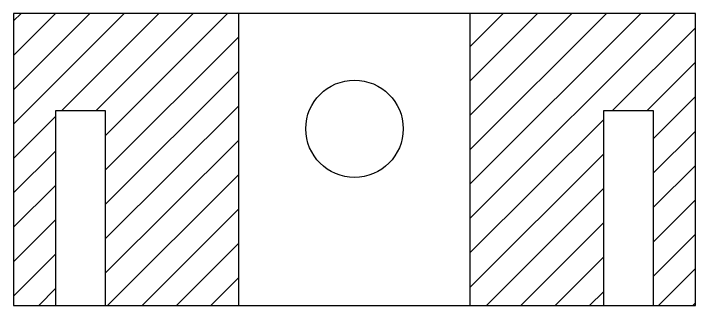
# Model space of a CAD drawing. Header units: inches. Extents: x -0.1 to 44.5, y -2.5 to 33.3.
# Drawn here: x 29.877 to 33.377, y -2.523 to -1.023 of the extents above; entities that cross this region are included whole.
import ezdxf

# ---------------------------------------------------------------- set-up
doc = ezdxf.new("R2010")
doc.units = ezdxf.units.IN
doc.header["$MEASUREMENT"] = 0
doc.layers.add('Hatch', color=202, linetype='Continuous')
doc.layers.add('Material', color=140, linetype='Continuous')

msp = doc.modelspace()

# ---------------------------------------------------------------- hatches: boundary and pattern name
at = {"layer": 'Hatch'}
h = msp.add_hatch(dxfattribs=at)
h.set_pattern_fill('ANSI31', color=256)
h.set_pattern_definition([(45, (-3.9261, -4.81236), (-0.08838835, 0.08838835), [])])
h.paths.add_polyline_path([(33.3773954, -1.0230354), (32.2218836, -1.0230354), (32.2218836, -2.5230354), (32.9051454, -2.5230354), (32.9051454, -1.5230354), (33.1621454, -1.5230354), (33.1621454, -2.5230354), (33.3773954, -2.5230354)])
h.paths.add_polyline_path([(31.0329072, -1.0230354), (29.8773954, -1.0230354), (29.8773954, -2.5230354), (30.0926454, -2.5230354), (30.0926454, -1.5230354), (30.3496454, -1.5230354), (30.3496454, -2.5230354), (31.0329072, -2.5230354)])

# ---------------------------------------------------------------- linework, layer by layer
at = {"layer": 'Material'}
for p, q in [((31.0329072, -2.5230354), (31.0329072, -1.0230354)), ((32.2218836, -2.5230354), (32.2218836, -1.0230354)), ((30.3496454, -1.5230354), (30.0926454, -1.5230354)), ((30.0926454, -1.5230354), (30.0926454, -2.5230354)), ((30.3496454, -2.5230354), (30.3496454, -1.5230354)), ((33.1621454, -1.5230354), (32.9051454, -1.5230354)), ((32.9051454, -1.5230354), (32.9051454, -2.5230354)), ((33.1621454, -2.5230354), (33.1621454, -1.5230354))]:
    msp.add_line(p, q, dxfattribs=at)
msp.add_lwpolyline([(33.3773954, -1.0230354), (29.8773954, -1.0230354), (29.8773954, -2.5230354), (33.3773954, -2.5230354)], close=True, dxfattribs=at)
msp.add_circle((31.6273954, -1.6151013), 0.25, dxfattribs=at)

doc.saveas('drawing.dxf')
